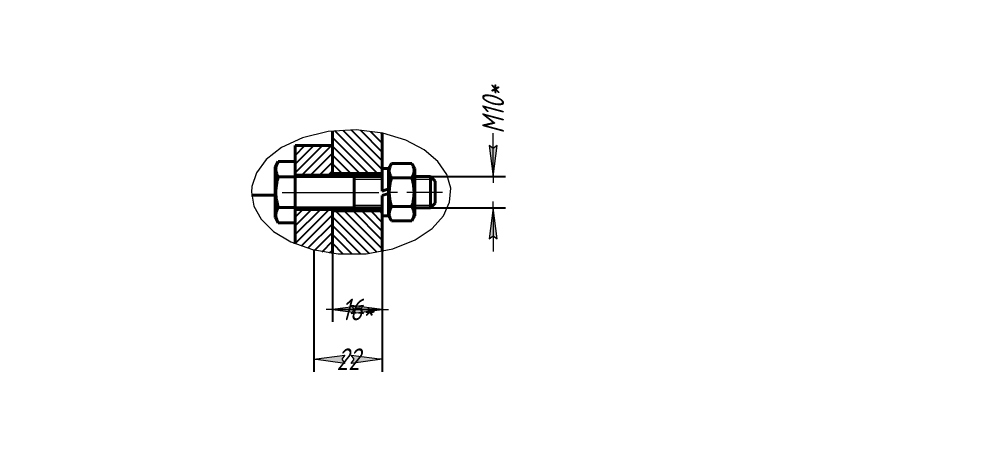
# Model space of a CAD drawing. Header units: millimetres. Extents: x 0 to 841, y 0 to 594.
# Drawn here: x 494.3 to 647.5, y 0 to 68.3 of the extents above; entities that cross this region are included whole.
import ezdxf

# ---------------------------------------------------------------- set-up
doc = ezdxf.new("R2010")
doc.units = ezdxf.units.MM
for name, pattern in [('K5LT_AXLED', [19.99626350402832, 15.49626350402832, -1.5, 1.5, -1.5]), ('K5LT_BASIC', [0]), ('K5LT_THIN', [0]), ('K5LT_THIN_INCLUDED_TO_HATCHING', [0])]:
    doc.linetypes.add(name, pattern=pattern)
doc.layers.add('Системный слой', color=7, linetype='Continuous')
doc.styles.add('KDIMTEXTSTYLE', font='GOST_AU.SHX', dxfattribs={"width": 0.96, "oblique": 15, "height": 5})
doc.dimstyles.new('KDIMSTYLE (0.50)', dxfattribs={"dimtxt": 5, "dimasz": 1, "dimexe": 2, "dimexo": 0.0625, "dimgap": 1, "dimtad": 1, "dimlfac": 2, "dimtxsty": 'KDIMTEXTSTYLE', "dimsah": 1, "dimcen": 0.09, "dimdle": 1, "dimadec": 0, "dimazin": 0, "dimtfac": 0.667, "dimtmove": 0, "dimatfit": 3, "dimfxl": 1, "dimtvp": 1, "dimtolj": 1, "dimtzin": 0, "dimarcsym": 0})

# ---------------------------------------------------------------- blocks, each defined once
blk = doc.blocks.new('U720')
at = {"layer": 'Системный слой', "color": 150, "linetype": 'K5LT_BASIC', "lineweight": 40, "true_color": 0x0080ff}
for p, q in [((553.6189253397681, 41.11199531428554), (553.6189253394526, 44.35754797640183)), ((553.6189253397463, 36.75754797677733), (553.6189253397679, 40.36707087356204))]:
    blk.add_line(p, q, dxfattribs=at)
blk = doc.blocks.new('U721')
at = {"layer": 'Системный слой', "color": 150, "linetype": 'K5LT_BASIC', "lineweight": 40, "true_color": 0x0080ff}
for p, q in [((552.6189253397681, 40.74802508006005), (552.6189253394517, 44.35754797641674)), ((552.6189253394479, 36.75754797641675), (552.6189253397675, 40.00310063933649))]:
    blk.add_line(p, q, dxfattribs=at)
blk = doc.blocks.new('U722')
at = {"layer": 'Системный слой', "color": 150, "linetype": 'K5LT_BASIC', "lineweight": 40, "true_color": 0x0080ff}
for p, q in [((538.8189253397461, 38.05754797684426), (552.6189253397368, 38.0575479768373)), ((557.8189253397624, 38.05754797683467), (560.368925339746, 38.05754797683338))]:
    blk.add_line(p, q, dxfattribs=at)
blk = doc.blocks.new('U723')
at = {"layer": 'Системный слой', "color": 150, "linetype": 'K5LT_BASIC', "lineweight": 40, "true_color": 0x0080ff}
for p, q in [((538.8189253397486, 43.05754797684426), (552.6189253397395, 43.0575479768373)), ((557.818925339765, 43.05754797683467), (560.3689253397486, 43.05754797683338))]:
    blk.add_line(p, q, dxfattribs=at)
blk = doc.blocks.new('U724')
at = {"layer": 'Системный слой', "color": 7, "linetype": 'K5LT_THIN', "lineweight": 18}
for p, q in [((548.1189253397558, 42.65159856871458), (552.6189253397657, 42.6515985687123)), ((557.8189253397663, 42.65159856870967), (560.3689253397558, 42.65159856870838))]:
    blk.add_line(p, q, dxfattribs=at)
blk = doc.blocks.new('U725')
at = {"layer": 'Системный слой', "color": 7, "linetype": 'K5LT_THIN', "lineweight": 18}
for p, q in [((548.1189253397537, 38.46349738496457), (552.6189253397636, 38.4634973849623)), ((557.8189253397643, 38.46349738495967), (560.3689253397537, 38.46349738495839))]:
    blk.add_line(p, q, dxfattribs=at)
blk = doc.blocks.new('U726')
at = {"layer": 'Системный слой', "color": 150, "linetype": 'K5LT_BASIC', "lineweight": 40, "true_color": 0x0080ff}
for p, q in [((544.6189253397492, 43.30754797663603), (544.6189253397395, 43.05754797684133)), ((544.618925339737, 38.05754797684133), (544.6189253397465, 37.80754797663602))]:
    blk.add_line(p, q, dxfattribs=at)
blk = doc.blocks.new('U727')
at = {"layer": 'Системный слой', "color": 7, "linetype": 'K5LT_THIN_INCLUDED_TO_HATCHING', "lineweight": 18}
for p, q in [((539.7968238918603, 49.28105091370946), (536.4565848128889, 47.72197163752459)), ((543.9154815697975, 50.28597973470144), (539.7968238918603, 49.28105091370946)), ((548.402534795608, 50.54554773385524), (543.9154815697975, 50.28597973470144)), ((552.6788608299718, 50.04432028153481), (548.402534795608, 50.54554773385524)), ((556.3710034345837, 48.92884214333499), (552.6788608299718, 50.04432028153481)), ((536.4565848128889, 47.72197163752459), (534.004512461243, 45.81081191649005)), ((559.3362798870965, 47.36699690390398), (556.3710034345837, 48.92884214333499)), ((561.5335415307688, 45.49399787518998), (559.3362798870965, 47.36699690390398)), ((534.004512461243, 45.81081191649005), (532.4259244586747, 43.69332465904719)), ((562.95175260452, 43.41513164159169), (561.5335415307688, 45.49399787518998)), ((532.4259244586747, 43.69332465904719), (531.6863994869263, 41.47496196050861)), ((563.5840453437108, 41.21749093678653), (562.95175260452, 43.41513164159169)), ((531.6863994869263, 41.47496196050861), (531.6189253397467, 40.55754797671625)), ((531.6189253397467, 40.55754797671625), (532.0172614483783, 38.34006736969886)), ((563.4185686160156, 38.97996176389897), (563.5840453437108, 41.21749093678653)), ((532.0172614483783, 38.34006736969886), (533.2042690671551, 36.21761329694954)), ((562.4346528283194, 36.78189514696382), (563.4185686160156, 38.97996176389897)), ((560.6017518948275, 34.71300542882589), (562.4346528283194, 36.78189514696382)), ((533.2042690671551, 36.21761329694954), (535.1722071619597, 34.27391327383691)), ((535.1722071619597, 34.27391327383691), (537.9128525630713, 32.60770149495356)), ((557.8864855870227, 32.88817894687142), (560.6017518948275, 34.71300542882589)), ((537.9128525630713, 32.60770149495356), (541.3985732854011, 31.34420803196411)), ((554.2944858194496, 31.46950440025294), (557.8864855870227, 32.88817894687142)), ((541.3985732854011, 31.34420803196411), (545.5283399452898, 30.64327770783933)), ((545.5283399452898, 30.64327770783933), (550.0092069273371, 30.66976839129877)), ((550.0092069273371, 30.66976839129877), (554.2944858194496, 31.46950440025294))]:
    blk.add_line(p, q, dxfattribs=at)
blk = doc.blocks.new('KDIMARROW_02')
at = {"layer": 'Системный слой'}
blk.add_hatch(color=0, dxfattribs=at).paths.add_polyline_path([(4.5, -5.51091059616309e-16), (5, 0.6582624912261956), (0, 0), (5, -0.658262491226197)])
at = {"layer": 'Системный слой', "color": 0, "linetype": 'K5LT_THIN', "lineweight": 18}
for p, q in [((0, 0), (-1, 0)), ((5, 0.6582624912261956), (0, 0)), ((0, 0), (5, -0.658262491226197)), ((0, 0), (7, -8.572527594031472e-16)), ((4.5, -5.51091059616309e-16), (5, 0.6582624912261956)), ((5, -0.658262491226197), (4.5, -5.51091059616309e-16))]:
    blk.add_line(p, q, dxfattribs=at)
blk = doc.blocks.new('KDIMARROW_01')
at = {"layer": 'Системный слой'}
blk.add_hatch(color=0, dxfattribs=at).paths.add_polyline_path([(0, 0), (-5, 0.658262491226197), (-4.5, 5.51091059616309e-16), (-5, -0.6582624912261956)])
at = {"layer": 'Системный слой', "color": 0, "linetype": 'K5LT_THIN', "lineweight": 18}
for p, q in [((-4.5, 5.51091059616309e-16), (-5, 0.658262491226197)), ((-5, 0.658262491226197), (0, 0)), ((0, 0), (-5, -0.6582624912261956)), ((-5, -0.6582624912261956), (-4.5, 5.51091059616309e-16)), ((0, 0), (-1, 0))]:
    blk.add_line(p, q, dxfattribs=at)

msp = doc.modelspace()

# ---------------------------------------------------------------- hatches: boundary and pattern name
at = {"layer": 'Системный слой'}
h = msp.add_hatch(dxfattribs=at)
h.set_pattern_fill('', angle=135, style=0, pattern_type=0)
h.set_pattern_definition([(135, (0, 0), (-0.7071067811865476, -0.7071067811865475), [])])
h.paths.add_polyline_path([(544.6189253397487, 43.55754797662013), (552.6189253397487, 43.55754797661608), (552.618925339752, 50.05672557269125), (548.3359967582035, 50.54750012759222), (544.6189253397521, 50.38019400515132)])
h.paths.add_polyline_path([(552.6189253397456, 37.55754797661609), (544.6189253397456, 37.55754797662013), (544.6189253397422, 30.7472193859585), (550.7203894340633, 30.74721938592242), (552.6189253397423, 31.05837038072811)])
h = msp.add_hatch(dxfattribs=at)
h.set_pattern_fill('', angle=45, style=0, pattern_type=0)
h.set_pattern_definition([(45, (0, 0), (-0.7071067811865476, 0.7071067811865476), [])])
h.paths.add_polyline_path([(544.6189253397464, 37.80754797663602), (538.6189253397464, 37.80754797663903), (538.6189253397437, 32.28957512963761), (542.2596741134242, 31.13520032494515), (544.5174612451419, 30.74721938595911), (544.6189253397429, 30.7472193859585)])
h.paths.add_polyline_path([(538.6189253397492, 43.30754797663904), (544.6189253397492, 43.30754797663602), (544.6189253397516, 48.057547976636), (538.6189253397516, 48.05754797663903)])

# ---------------------------------------------------------------- linework, layer by layer
at = {"layer": 'Системный слой', "color": 150, "linetype": 'K5LT_BASIC', "lineweight": 40, "true_color": 0x0080ff}
for p, q in [((544.6189253397487, 43.55754797662011), (544.6189253397521, 50.38019400515132)), ((552.6189253394517, 44.35754797641674), (552.6189253396703, 50.05672557270805)), ((538.6189253397516, 48.05754797663906), (538.6189253397498, 45.46502526495618)), ((544.6189253397516, 48.05754797663603), (538.6189253397516, 48.05754797663906)), ((544.6189253397516, 48.05754797663603), (544.6189253397492, 43.30754797663603)), ((535.92120696123, 45.46502526495755), (535.4189253397494, 44.59504797684599)), ((535.92120696123, 45.46502526495755), (535.4189253397494, 44.59504797684599)), ((535.4189253397494, 44.59504797684599), (535.4189253397453, 36.52004797684599)), ((538.6189253397498, 45.46502526495618), (535.92120696123, 45.46502526495755)), ((538.6189253397715, 43.01128662090242), (538.6189253397498, 45.46502526495618)), ((554.0916609834966, 45.17635013029403), (553.6189253394526, 44.35754797640183)), ((553.6189253394526, 44.35754797640183), (554.0916609834966, 45.17635013029403)), ((554.0916609834966, 45.17635013029403), (557.3461896960043, 45.17635013029238)), ((557.8189253394527, 44.35754797639969), (557.3461896960043, 45.17635013029238)), ((557.3461896960043, 45.17635013029238), (557.8189253394527, 44.35754797639969)), ((538.6189253397715, 43.01128662090242), (535.9212069612518, 43.01128662090379)), ((544.6189253397492, 43.30754797663603), (538.6189253397492, 43.30754797663906)), ((538.618925339769, 38.1038093327906), (538.6189253397715, 43.01128662090242)), ((544.6189253397487, 43.55754797662011), (552.6189253397487, 43.55754797661608)), ((548.1189253397486, 43.05754797683957), (548.118925339746, 38.05754797683957)), ((553.6189253394526, 44.35754797640183), (552.6189253394517, 44.35754797641674)), ((553.6189253397456, 36.75754797680888), (553.6189253394526, 44.35754797640183)), ((557.8189253397462, 36.7575479767752), (557.8189253394527, 44.35754797639969)), ((560.3689253397486, 43.05754797683338), (560.368925339746, 38.05754797683338)), ((560.3689253397486, 43.05754797683338), (561.1189253397482, 42.30754797683301)), ((554.0916609835172, 42.86694905353754), (557.3461896960249, 42.8669490535359)), ((561.1189253397482, 42.30754797683301), (561.1189253397465, 38.80754797683301)), ((535.4189253397687, 40.05754797632935), (531.6389378554268, 40.05754797633125)), ((552.6189253397681, 40.74802508006005), (553.6189253397681, 41.11199531428554)), ((552.6189253397675, 40.00310063933649), (553.6189253397679, 40.36707087356204)), ((560.368925339746, 38.05754797683338), (561.1189253397465, 38.80754797683301)), ((560.368925339746, 38.05754797683338), (561.1189253397465, 38.80754797683301)), ((538.618925339769, 38.1038093327906), (535.9212069612493, 38.10380933279197)), ((538.6189253397448, 35.65007068873255), (538.618925339769, 38.1038093327906)), ((544.6189253397465, 37.80754797663602), (538.6189253397465, 37.80754797663906)), ((544.6189253397465, 37.80754797663602), (544.6189253397422, 30.74721938595849)), ((544.6189253397422, 30.74721938595849), (544.6189253397456, 37.55754797662011)), ((544.6189253397456, 37.55754797662011), (552.6189253397456, 37.55754797661608)), ((554.0916609835148, 38.24814690002053), (557.3461896960225, 38.2481469000189)), ((535.921206961225, 35.6500706887339), (535.4189253397453, 36.52004797684599)), ((538.6189253397448, 35.65007068873255), (535.921206961225, 35.6500706887339)), ((538.6189253397448, 35.65007068873255), (538.6189253397172, 32.28957512964887)), ((553.6189253397463, 36.75754797677733), (552.6189253394479, 36.75754797641675)), ((552.618925339727, 31.05837038072494), (552.6189253394479, 36.75754797641675)), ((552.6189253394479, 36.75754797641675), (553.6189253397456, 36.75754797680888)), ((554.0916609834919, 35.93874582326002), (553.6189253397463, 36.75754797677733)), ((553.6189253397463, 36.75754797677733), (554.0916609834919, 35.93874582326002)), ((554.0916609834919, 35.93874582326002), (557.3461896959997, 35.93874582325836)), ((557.8189253397462, 36.7575479767752), (557.3461896959997, 35.93874582325836)), ((557.3461896959997, 35.93874582325836), (557.8189253397462, 36.7575479767752))]:
    msp.add_line(p, q, dxfattribs=at)
at = {"layer": 'Системный слой', "color": 7, "linetype": 'K5LT_THIN', "lineweight": 18}
for p, q in [((560.3689253397558, 42.65159856870838), (560.7748747478734, 42.65159856870818)), ((560.3689253397537, 38.46349738495839), (560.7748747478713, 38.46349738495817))]:
    msp.add_line(p, q, dxfattribs=at)
at = {"layer": 'Системный слой', "color": 30, "linetype": 'K5LT_AXLED', "lineweight": 18, "true_color": 0xff8000}
msp.add_line((536.5400209515644, 40.49120067853488), (562.2748669339173, 40.56313866114965), dxfattribs=at)
at = {"layer": 'Системный слой', "color": 150, "linetype": 'K5LT_BASIC', "lineweight": 40, "true_color": 0x0080ff}
for centre, start, end in [((538.8189253397487, 43.25754797684426), 179.9999999999711, 269.9999999999711), ((538.818925339746, 37.85754797684427), 89.99999999966121, 179.9999999999711)]:
    msp.add_arc(centre, 0.2, start, end, dxfattribs=at)
for points, knots in [([(535.92120696123, 45.46502526495755), (535.8307392828037, 45.3083305646802), (535.7282358161757, 45.10146718828084), (535.6329453438935, 44.8305385183148), (535.5891717402385, 44.66931032441835), (535.5589010175285, 44.50559611975676), (535.5432295850567, 44.35442992335167), (535.5400132045047, 44.20777763106481), (535.5490342380755, 44.04606964518882), (535.5750806241257, 43.86860594012902), (535.6285838725801, 43.65394943949276), (535.7315608078612, 43.36675980346425), (535.8427410191729, 43.14719417935633), (535.9212069612518, 43.01128662090379)], [0, 0, 0, 0, 2.750356140212014, 3.588043763892032, 4.637307583787097, 5.492849219389979, 6.359079385724547, 7.188000814858637, 7.964308249565094, 9.085494098047523, 10.18771442921815, 11.61111218458504, 14, 14, 14, 14]), ([(554.0916609834966, 45.17635013029403), (554.0065149332123, 45.02887276532641), (553.9100410822691, 44.83417782283362), (553.8203559318856, 44.57918613345349), (553.7791572460926, 44.42744195096266), (553.7506671541302, 44.27335799363399), (553.7359175706274, 44.13108392642911), (553.7328903889314, 43.99305823957091), (553.7413807734687, 43.84086248815819), (553.765895019163, 43.6738378245724), (553.8162510177083, 43.47180817691473), (553.9131704862084, 43.20151204888791), (554.0178106850893, 42.99486204972767), (554.0916609835172, 42.86694905353754)], [0, 0, 0, 0, 2.750356140213328, 3.588043763893501, 4.63730758378891, 5.492849219392078, 6.359079385726831, 7.18800081486094, 7.964308249567262, 9.085494098049262, 10.1877144292195, 11.61111218458645, 14, 14, 14, 14]), ([(557.3461896960249, 42.8669490535359), (557.4313357463119, 43.01442641849746), (557.5278095972519, 43.20912136099685), (557.617494747636, 43.464113050376), (557.6586934334289, 43.61585723286696), (557.6871835253913, 43.76994119019555), (557.7019331088942, 43.91221525740043), (557.7049602905901, 44.05024094425872), (557.6964699060528, 44.20243669567145), (557.6719556603584, 44.36946135925709), (557.6215996618132, 44.57149100691494), (557.5246801933131, 44.84178713494155), (557.4200399944317, 45.04843713410193), (557.3461896960043, 45.17635013029238)], [0, 0, 0, 0, 2.750356140213908, 3.588043763893633, 4.637307583789172, 5.492849219392614, 6.359079385727477, 7.188000814861569, 7.964308249567821, 9.085494098049855, 10.18771442922011, 11.61111218458653, 14, 14, 14, 14]), ([(535.9212069612518, 43.01128662090379), (535.8627223703091, 42.80868994548797), (535.7894928615843, 42.52929456832621), (535.6989706756364, 42.11336560517483), (535.6380094519602, 41.77961498568423), (535.5881009707387, 41.41196939379466), (535.558323157508, 41.08448266940316), (535.5431424932492, 40.7821347729966), (535.5400131376117, 40.49679136310894), (535.5465647685628, 40.26190976186481), (535.5614658264699, 39.99312423323934), (535.5935870430608, 39.63971336343644), (535.6933543350883, 38.97522739822971), (535.82122194933, 38.45016764344982), (535.9212069612493, 38.10380933279197)], [0, 0, 0, 0, 1.905022756022082, 2.606894519302814, 3.844332604173694, 4.968543839776356, 5.957069495300883, 6.813299341852969, 7.701429444496675, 8.533187410253422, 8.934797495635332, 10.13277608341618, 11.73854706680061, 15, 15, 15, 15]), ([(554.0916609835172, 42.86694905353754), (554.0366166626275, 42.67626982961814), (553.9676947720659, 42.41330947464175), (553.8824974205845, 42.02184692108749), (553.8251221512423, 41.70772869097924), (553.7781494630339, 41.36170931037627), (553.7501232858755, 41.05348651094899), (553.7358356018673, 40.76892378491902), (553.7328903259731, 40.50036528149525), (553.7402220289424, 40.23751742786584), (553.7591326840063, 39.94397161733654), (553.7986072804165, 39.57825087472469), (553.8944111698324, 38.99537326618611), (554.0069301548895, 38.5416631590961), (554.0916609835148, 38.24814690002053)], [0, 0, 0, 0, 1.905022756022653, 2.606894519303748, 3.844332604173548, 4.968543839776302, 5.957069495301249, 6.813299341853479, 7.70142944449716, 8.533187410253767, 9.335775284304779, 10.52418436048243, 12.06338775678795, 15, 15, 15, 15]), ([(557.3461896960225, 38.2481469000189), (557.4012340169118, 38.43882612393844), (557.4701559074738, 38.70178647891466), (557.555353258955, 39.09324903246906), (557.6127285282973, 39.40736726257742), (557.6597012165057, 39.75338664318025), (557.6877273936641, 40.06160944260756), (557.7020150776723, 40.34617216863748), (557.7049603535664, 40.61473067206128), (557.6976286505972, 40.87757852569069), (557.6787179955331, 41.17112433622012), (557.6392433991227, 41.53684507883213), (557.5434395097075, 42.11972268737013), (557.4309205246508, 42.57343279446027), (557.3461896960249, 42.8669490535359)], [0, 0, 0, 0, 1.905022756022559, 2.606894519303608, 3.844332604173507, 4.968543839776235, 5.957069495301065, 6.813299341853338, 7.701429444497022, 8.53318741025364, 9.335775284304656, 10.52418436048231, 12.0633877567879, 15, 15, 15, 15]), ([(535.9212069612493, 38.10380933279197), (535.8307392828202, 37.94711463251424), (535.7282358161881, 37.74025125611432), (535.6329453439008, 37.46932258614756), (535.5891717402426, 37.30809439225071), (535.5589010175296, 37.14438018758878), (535.5432295850551, 36.99321399118335), (535.5400132045005, 36.84656169889625), (535.5490342380683, 36.68485371302005), (535.5750806241152, 36.50739000795994), (535.6285838725655, 36.29273350732346), (535.7315608078413, 36.00554387129469), (535.8427410191488, 35.78597824718658), (535.921206961225, 35.6500706887339)], [0, 0, 0, 0, 2.750356140214438, 3.588043763895155, 4.637307583790908, 5.492849219394191, 6.359079385729009, 7.188000814863114, 7.964308249569431, 9.08549409805143, 10.18771442922149, 11.61111218458736, 14, 14, 14, 14]), ([(554.0916609835148, 38.24814690002053), (554.0065149332254, 38.10066953505815), (553.9100410822812, 37.90597459255922), (553.8203559318925, 37.65098290317938), (553.7791572460967, 37.4992387206882), (553.7506671541314, 37.3451547633593), (553.7359175706259, 37.20288069615424), (553.7328903889274, 37.06485500929571), (553.7413807734619, 36.91265925788282), (553.7658950191532, 36.74563459429675), (553.8162510176945, 36.54360494663878), (553.9131704861894, 36.27330881861153), (554.0178106850669, 36.06665881945121), (554.0916609834919, 35.93874582326002)], [0, 0, 0, 0, 2.750356140213756, 3.588043763893525, 4.637307583789033, 5.49284921939244, 6.359079385727301, 7.188000814861423, 7.964308249567746, 9.085494098049862, 10.18771442922016, 11.61111218458647, 14, 14, 14, 14]), ([(557.3461896959997, 35.93874582325836), (557.431335746286, 36.08622318822573), (557.5278095972326, 36.28091813071718), (557.6174947476205, 36.53590982009595), (557.6586934334166, 36.68765400258624), (557.6871835253822, 36.8417379599145), (557.7019331088882, 36.98401202711923), (557.7049602905871, 37.12203771397769), (557.6964699060533, 37.27423346539088), (557.6719556603624, 37.44125812897737), (557.6215996618213, 37.6432877766365), (557.5246801933262, 37.91358390466533), (557.4200399944484, 38.12023390382751), (557.3461896960225, 38.2481469000189)], [0, 0, 0, 0, 2.750356140193658, 3.588043763868447, 4.63730758375829, 5.492849219358115, 6.359079385690806, 7.188000814824723, 7.964308249532225, 9.085494098017783, 10.18771442919256, 11.6111121845676, 14, 14, 14, 14])]:
    msp.add_open_spline(points, degree=3, knots=knots, dxfattribs=at)

# ---------------------------------------------------------------- block references
at = {"layer": 'Системный слой'}
for name in ['U727', 'U723', 'U726', 'U721', 'U720', 'U724', 'U725', 'U722']:
    msp.add_blockref(name, (0, 0), dxfattribs=at)

# ---------------------------------------------------------------- dimensions: what is measured, and where the dimension line sits
at = {"layer": 'Системный слой', "color": 7}
msp.add_linear_dim(base=(570.3918213792739, 43.05754797670538), p1=(559.8689253397455, 38.05754797670538), p2=(559.868925339748, 43.05754797670538), angle=90, location=(570.3918213792739, 53.81543295595343), dimstyle='KDIMSTYLE (0.50)', override={"dimexo": 0, "dimpost": '\\H3.5;\\W0.965;\\Q15;М<>\\H3.5;\\W0.965;\\Q15;\\Q15;*', "dimblk1": 'KDIMARROW_02', "dimblk2": 'KDIMARROW_02', "dimse1": 0, "dimse2": 0, "dimclrt": 7, "dimtolj": 1}, dxfattribs=at).render()
for base, p1, p2, location, override in [((544.6189253397165, 21.73747399254263), (552.6189253397423, 31.05837038072811), (544.6189253397165, 30.74721938615239), (548.6189253397295, 21.73747399254263), {"dimexo": 0, "dimpost": '\\H3.5;\\W0.965;\\Q15;<>\\H3.5;\\W0.965;\\Q15;\\Q15;*', "dimblk1": 'KDIMARROW_02', "dimblk2": 'KDIMARROW_02', "dimse1": 0, "dimse2": 0, "dimclrt": 7, "dimtolj": 1}), ((552.6189253397336, 13.74987796349561), (541.6189253397424, 31.29898432363704), (552.6189253397423, 31.05837038072495), (547.1189253397336, 13.74987796349839), {"dimexo": 0, "dimpost": '\\H3.5;\\W0.965;\\Q15;<>', "dimblk1": 'KDIMARROW_01', "dimblk2": 'KDIMARROW_01', "dimse1": 0, "dimse2": 0, "dimclrt": 7, "dimtolj": 1})]:
    msp.add_linear_dim(base=base, p1=p1, p2=p2, location=location, dimstyle='KDIMSTYLE (0.50)', override=override, dxfattribs=at).render()

doc.saveas('drawing.dxf')
